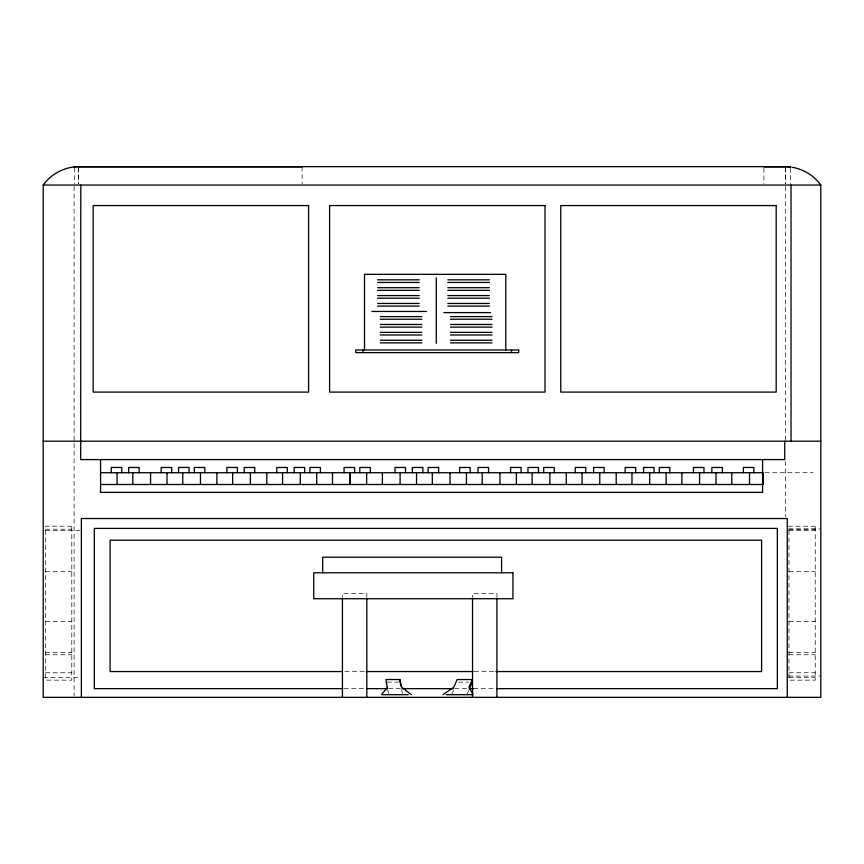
<?xml version="1.0" encoding="UTF-8"?>
<svg xmlns="http://www.w3.org/2000/svg" width="864" height="864" viewBox="0 0 864 864"><rect width="100%" height="100%" fill="white"/><g stroke="black" fill="none" stroke-linecap="round" stroke-linejoin="round"><path stroke-width="0.65" stroke-dasharray="4.32 3.24" d="M452.099 693.824L453.611 690.314M467.208 693.824L468.72 690.314M765.007 472.716L813.024 472.716M788.605 528.962L820.8 528.962M45.511 529.189L71.788 529.189M788.962 529.189L815.238 529.189M45.511 530.377L80.179 530.377M788.962 530.377L815.238 530.377M45.511 571.709L71.788 571.709M788.962 571.709L815.238 571.709M45.511 621.616L71.788 621.616M788.962 621.616L815.238 621.616M45.511 652.666L71.788 652.666M788.962 652.666L815.238 652.666M45.511 654.761L71.788 654.761M788.962 654.761L815.238 654.761M344.801 671.544L365.029 671.544M474.293 671.544L494.521 671.544M45.511 672.764L71.788 672.764M788.962 672.764L815.238 672.764M788.605 676.069L820.8 676.069M43.2 677.484L80.06 677.484M788.962 677.484L815.238 677.484M387.212 682.117L398.585 682.117M458.406 682.139L468.482 682.139M344.045 688.651L365.645 688.651M388.595 688.651L400.745 688.651M454.734 688.651L468.234 688.651M473.634 688.651L495.234 688.651M401.598 689.72L402.473 693.522M387.698 689.72L388.573 693.522M790.322 167.983L790.322 183.751M785.657 166.86L785.657 183.762M785.624 167.983L785.581 183.762M785.516 186.408L785.516 439.852M785.516 461.419L785.516 516.683M763.895 168.167L763.895 183.762M496.93 597.586L496.93 593.536L472.532 593.536L472.532 597.586M366.822 597.586L366.822 593.536L342.436 593.536L342.436 597.586M302.141 166.86L302.141 183.762M78.44 168.167L78.44 183.762M78.343 166.86L78.343 183.762M74.66 167.983L74.66 183.751M74.099 186.408L74.099 695.984M71.788 526.208L45.511 526.208L45.511 680.152L71.788 680.152L71.788 526.208M815.238 526.208L788.962 526.208L788.962 680.152L815.238 680.152L815.238 526.208"/><path stroke-width="1.3" d="M266.803 484.499L266.814 472.716M282.571 484.499L282.571 472.716M300.283 484.499L300.283 472.716M516.37 484.499L516.38 472.716M532.138 484.499L532.138 472.716M549.86 484.499L549.86 472.716M442.951 694.699L453.87 687.139L457.153 679.547L472.262 679.547L468.979 687.139L472.77 693.76M469.228 689.148L472.262 682.139L472.262 679.547M792.461 167.324C803.736 169.279 814.104 175.781 820.8 185.058L820.8 697.334L43.2 697.334L43.2 185.058C51.214 173.88 64.616 166.849 78.376 166.666M387.698 687.128L381.445 694.699L408.272 694.699M74.66 166.666L74.099 166.99L74.984 166.86M75.244 166.666L789.88 166.666M78.44 166.86L302.141 166.86M763.895 166.86L785.657 166.86M43.2 185.058L820.8 185.058M377.6 279.817L419.202 279.817M447.8 279.817L489.402 279.817M377.6 282.442L419.202 282.442M447.8 282.442L489.402 282.442M377.6 287.701L419.202 287.701M447.8 287.701L489.402 287.701M377.6 290.326L419.202 290.326M447.8 290.326L489.402 290.326M377.6 295.585L419.202 295.585M447.8 295.585L489.402 295.585M377.6 298.21L419.202 298.21M447.8 298.21L489.402 298.21M377.6 303.458L419.202 303.458M447.8 303.458L489.402 303.458M377.6 306.094L419.202 306.094M447.8 306.094L489.402 306.094M371.93 311.461L426.427 311.461M443.902 312.606L490.612 312.606M380.225 316.602L421.826 316.602M450.436 316.602L492.037 316.602M380.225 319.226L421.826 319.226M450.436 319.226L492.037 319.226M380.225 324.475L421.826 324.475M450.436 324.475L492.037 324.475M380.225 327.11L421.826 327.11M450.436 327.11L492.037 327.11M380.225 332.359L421.826 332.359M450.436 332.359L492.037 332.359M380.225 334.984L421.826 334.984M450.436 334.984L492.037 334.984M380.225 340.243L421.826 340.243M450.436 340.243L492.037 340.243M380.225 342.868L421.826 342.868M450.436 342.868L492.037 342.868M43.2 441.191L820.8 441.191M100.57 472.716L763.096 472.716L763.096 484.499L100.57 484.499M342.101 671.544L110.095 671.544L110.095 540.194L761.594 540.194L761.594 671.544L495.871 671.544M366.379 671.544L472.943 671.544M411.35 694.699L401.598 687.128L399.848 679.525L385.938 679.525L387.407 688.457M342.695 688.651L94.327 688.651L94.327 528.401L777.352 528.401L777.352 688.651L496.584 688.651M366.995 688.651L387.245 688.651M402.095 688.651L453.384 688.651M469.584 688.651L473.634 688.651M446.267 694.699L473.072 694.699M785.624 166.666L791.035 167.141L790.322 166.666M400.723 685.919L399.848 679.525M599.778 472.716L599.778 484.499M582.055 472.716L582.055 484.499M566.287 472.716L566.298 484.499M332.489 472.716L332.489 484.499M316.721 472.716L316.721 484.499M791.035 185.058L791.035 441.191M787.266 697.334L787.266 518.53L81.378 518.53L81.378 697.334M784.728 441.191L784.728 459.583L80.687 459.583L80.795 185.058M762.577 459.583L762.577 492.372L100.57 492.372L100.57 459.583M753.872 472.716L753.872 467.467L743.375 467.467L743.375 472.716M749.509 472.716L749.509 484.499M731.797 472.716L731.797 484.499M722.358 472.716L722.358 467.467L711.85 467.467L711.85 472.716M716.029 472.716L716.029 484.499M703.966 472.716L703.966 467.467L693.457 467.467L693.457 472.716M699.592 472.716L699.592 484.499M681.88 472.716L681.88 484.499M669.816 472.716L669.816 467.467L659.308 467.467L659.308 472.716M666.112 472.716L666.112 484.499M654.048 472.716L654.048 467.467L643.54 467.467L643.54 472.716M649.685 472.716L649.685 484.499M635.666 472.716L635.666 467.467L625.158 467.467L625.158 472.716M631.962 472.716L631.962 484.499M616.205 472.716L616.205 484.499M604.141 472.716L604.141 467.467L593.633 467.467L593.633 472.716M585.749 472.716L585.749 467.467L575.24 467.467L575.24 472.716M554.224 472.716L554.224 467.467L543.715 467.467L543.715 472.716M538.466 472.716L538.466 467.467L527.958 467.467L527.958 472.716M521.089 472.716L521.089 467.467L510.581 467.467L510.581 472.716M511.488 349.996L511.488 352.631M505.796 349.996L505.796 274.331L364.489 274.331L364.489 349.996M501.574 572.778L501.574 557.215L322.682 557.215L322.682 572.778M499.943 472.716L499.943 484.499M496.93 598.936L496.93 697.334M488.549 472.716L488.549 467.467L478.04 467.467L478.04 472.716M482.22 472.716L482.22 484.499M472.532 598.936L472.532 697.334M470.156 472.716L470.156 467.467L459.648 467.467L459.648 472.716M466.463 472.716L466.463 484.499M450.025 472.716L450.025 484.499M438.631 472.716L438.631 467.467L428.123 467.467L428.123 472.716M436.277 277.657L436.277 343.332M432.313 472.716L432.313 484.499M422.874 472.716L422.874 467.467L412.366 467.467L412.366 472.716M416.545 472.716L416.545 484.499M405.497 472.716L405.497 467.467L394.988 467.467L394.988 472.716M400.118 472.716L400.118 484.499M382.396 472.716L382.396 484.499M370.332 472.716L370.332 467.467L359.824 467.467L359.824 472.716M366.822 598.936L366.822 697.334M366.638 472.716L366.638 484.499M362.912 349.996L362.912 352.631M354.575 472.716L354.575 467.467L344.066 467.467L344.066 472.716M342.436 598.936L342.436 697.334M320.414 472.716L320.414 467.467L309.906 467.467L309.906 472.716M304.657 472.716L304.657 467.467L294.149 467.467L294.149 472.716M287.28 472.716L287.28 467.467L276.772 467.467L276.772 472.716M254.74 472.716L254.74 467.467L244.231 467.467L244.231 472.716M250.376 472.716L250.376 484.499M237.373 472.716L237.373 467.467L226.865 467.467L226.865 472.716M232.654 472.716L232.654 484.499M216.896 472.716L216.896 484.499M204.833 472.716L204.833 467.467L194.324 467.467L194.324 472.716M200.459 472.716L200.459 484.499M189.065 472.716L189.065 467.467L178.556 467.467L178.556 472.716M182.747 472.716L182.747 484.499M171.698 472.716L171.698 467.467L161.19 467.467L161.19 472.716M166.979 472.716L166.979 484.499M150.552 472.716L150.552 484.499M139.158 472.716L139.158 467.467L128.65 467.467L128.65 472.716M132.829 472.716L132.829 484.499M121.781 472.716L121.781 467.467L111.272 467.467L111.272 472.716M117.072 472.716L117.072 484.499M308.588 205.567L93.172 205.567L93.172 392.094L308.588 392.094L308.588 205.567M545.022 205.567L329.605 205.567L329.605 392.094L545.022 392.094L545.022 205.567M776.196 205.567L560.779 205.567L560.779 392.094L776.196 392.094L776.196 205.567M518.67 349.996L355.795 349.996L355.795 352.631L518.67 352.631L518.67 349.996M512.935 572.778L313.718 572.778L313.718 598.73L512.935 598.73L512.935 572.778M350.212 484.499L350.212 472.716L350.136 484.499"/></g></svg>
